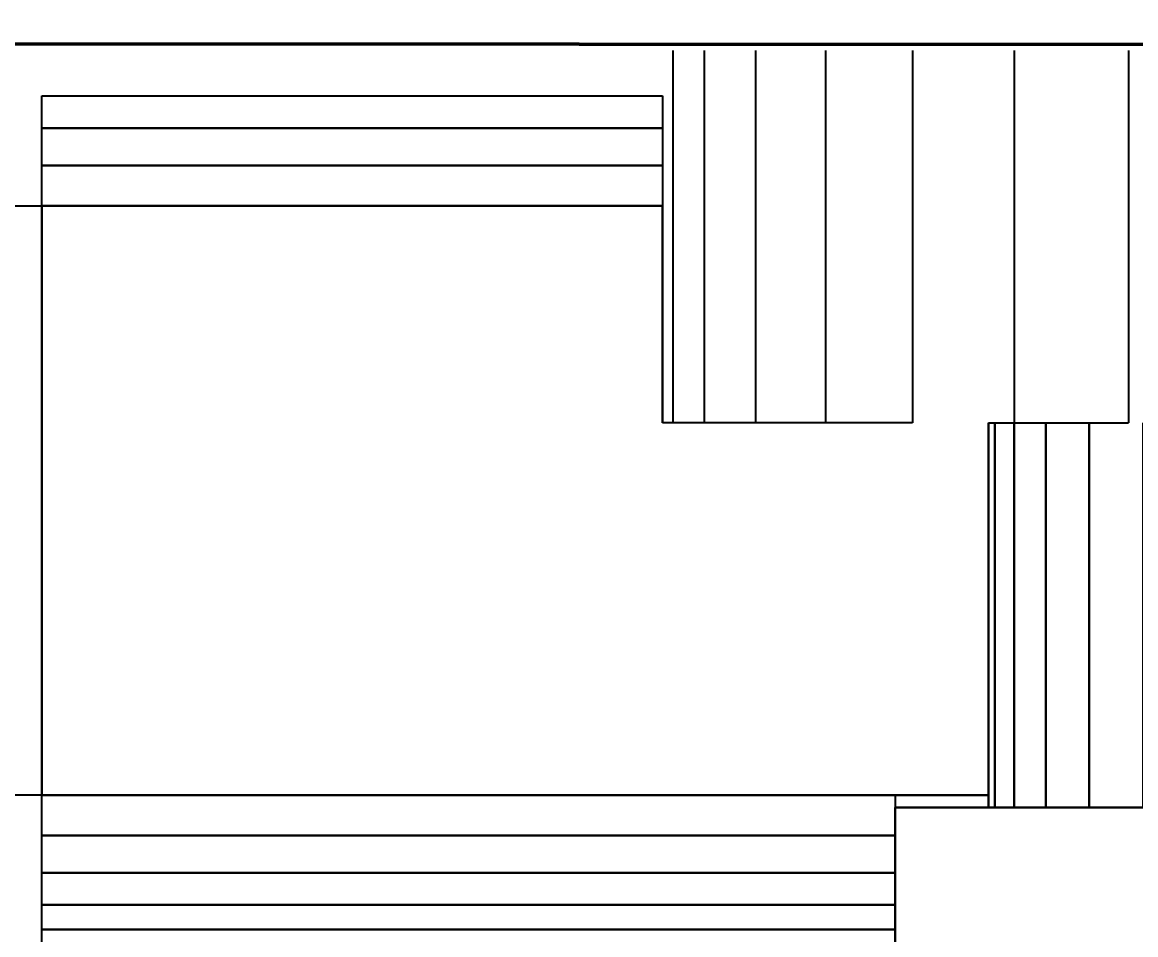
# Model space of a CAD drawing. Header units: centimetres. Extents: x -48696 to 156237, y -5617 to 29024.
# Drawn here: x -20472.637 to -20468.811, y 19745.627 to 19748.763 of the extents above; entities that cross this region are included whole.
import ezdxf

# ---------------------------------------------------------------- set-up
doc = ezdxf.new("R2010")
doc.units = ezdxf.units.CM
doc.layers.add('A0 BV', color=7, linetype='Continuous', plot=False)
doc.layers.add('Parede Baixa', color=5, linetype='Continuous', lineweight=50)
doc.layers.add('Piso', color=55, linetype='Continuous')
doc.styles.add('Valéria', font='romantic.ttf', dxfattribs={"height": 10})
doc.dimstyles.new('Cota - 50', dxfattribs={"dimtxt": 10, "dimasz": 5, "dimexe": 10, "dimexo": 20, "dimgap": 5, "dimtad": 1, "dimtxsty": 'Valéria', "dimblk": 'DOT', "dimcen": 0, "dimclrd": 12, "dimclre": 12, "dimclrt": 2, "dimazin": 2, "dimtfac": 1, "dimtix": 1, "dimtmove": 0, "dimatfit": 3, "dimldrblk": 'DOT', "dimfxl": 1, "dimarcsym": 0})

# ---------------------------------------------------------------- blocks, each defined once
blk = doc.blocks.new('_Dot')
at = {"color": 0, "linetype": 'ByBlock', "lineweight": -2}
blk.add_line((-0.5, 0), (-1, 0), dxfattribs=at)
at = {"color": 0, "linetype": 'ByBlock', "const_width": 0.5}
blk.add_lwpolyline([(-0.25, 0, 1), (0.25, 0, 1)], format="xyb", close=True, dxfattribs=at)
blk = doc.blocks.new('*D1194')
at = {"layer": 'A0 BV', "color": 12, "lineweight": -2, "transparency": 16777216}
for p, q in [((-20598.9, 19728.7635), (-20598.9, 19707.3169)), ((-20358.9, 19728.6235), (-20358.9, 19707.3169)), ((-20593.9, 19717.3169), (-20363.9, 19717.3169))]:
    blk.add_line(p, q, dxfattribs=at)
at = {"layer": 'Defpoints', "color": 0, "transparency": 16777216}
for p in [(-20598.9, 19748.7635), (-20358.9, 19748.6235), (-20358.9, 19717.3169)]:
    blk.add_point(p, dxfattribs=at)
at = {"layer": 'A0 BV', "color": 12, "lineweight": -2, "transparency": 16777216, "xscale": 5, "yscale": 5, "zscale": 5, "rotation": 180}
blk.add_blockref('_Dot', (-20598.9, 19717.3169), dxfattribs=at)
at = {"layer": 'A0 BV', "color": 12, "lineweight": -2, "transparency": 16777216, "xscale": 5, "yscale": 5, "zscale": 5}
blk.add_blockref('_Dot', (-20358.9, 19717.3169), dxfattribs=at)
at = {"layer": 'A0 BV', "color": 2, "transparency": 16777216, "insert": (-20478.9, 19727.4278), "char_height": 10, "attachment_point": 5, "style": 'Valéria'}
blk.add_mtext('240', dxfattribs=at)

msp = doc.modelspace()

# ---------------------------------------------------------------- linework, layer by layer
at = {"layer": 'Parede Baixa'}
msp.add_line((-20598.91573, 19748.7635), (-20358.86933, 19748.62349), dxfattribs=at)
at = {"layer": 'Piso'}
for p, q in [((-20470.43714, 19747.3863), (-20470.43714, 19748.13297)), ((-20469.31714, 19746.1063), (-20469.31714, 19747.3863)), ((-20469.63714, 19746.1063), (-20469.63714, 19741.34897)), ((-20469.31714, 19746.06363), (-20469.31714, 19746.1063)), ((-20469.63714, 19746.06363), (-20469.61088, 19746.06363)), ((-20469.63714, 19745.96826), (-20469.63714, 19746.06363)), ((-20469.61088, 19746.06363), (-20469.53273, 19746.06363)), ((-20469.53273, 19746.06363), (-20469.40462, 19746.06363)), ((-20469.40462, 19746.06363), (-20469.31714, 19746.06363)), ((-20469.31714, 19746.06363), (-20469.29482, 19746.06363)), ((-20469.29482, 19746.06363), (-20469.22839, 19746.06363)), ((-20469.22839, 19746.06363), (-20469.1195, 19746.06363)), ((-20469.1195, 19746.06363), (-20469.0123, 19746.06363)), ((-20469.0123, 19746.06363), (-20468.97083, 19746.06363)), ((-20468.97083, 19746.06363), (-20468.78603, 19746.06363)), ((-20469.63714, 19745.83963), (-20469.63714, 19745.96826)), ((-20469.63714, 19745.72918), (-20469.63714, 19745.83963)), ((-20469.63714, 19745.64442), (-20469.63714, 19745.72918)), ((-20469.63714, 19745.59114), (-20469.63714, 19745.64442))]:
    msp.add_line(p, q, dxfattribs=at)
for points, invisible_edges in [([(-20470.40103, 19747.3863), (-20470.40103, 19747.3863), (-20470.43714, 19748.64813), (-20470.40103, 19748.6663)], 6), ([(-20470.29357, 19747.3863), (-20470.29357, 19747.3863), (-20470.40103, 19747.3863), (-20470.29357, 19748.6663)], 4), ([(-20470.11743, 19747.3863), (-20470.11743, 19747.3863), (-20470.29357, 19747.3863), (-20470.11743, 19748.6663)], 4), ([(-20469.87692, 19747.3863), (-20469.87692, 19747.3863), (-20470.11743, 19747.3863), (-20469.87692, 19748.6663)], 4), ([(-20469.57799, 19747.3863), (-20469.57799, 19747.3863), (-20469.87692, 19747.3863), (-20469.57799, 19748.6663)], 4), ([(-20469.22839, 19747.3863), (-20469.22839, 19747.3863), (-20469.57799, 19747.3863), (-20469.22798, 19748.6663)], 6), ([(-20468.83551, 19747.3863), (-20468.83551, 19747.3863), (-20469.22839, 19747.3863), (-20468.83551, 19748.6663)], 6), ([(-20468.41026, 19747.3863), (-20468.41026, 19747.3863), (-20468.83551, 19747.3863), (-20468.41026, 19748.6663)], 6), ([(-20472.57047, 19748.51009), (-20472.57047, 19748.51009), (-20470.43714, 19748.51009), (-20472.57047, 19748.39963)], 4), ([(-20470.43714, 19748.39963), (-20470.43714, 19748.39963), (-20472.57047, 19748.39963), (-20470.43714, 19748.51009)], 4), ([(-20472.57047, 19748.39963), (-20472.57047, 19748.39963), (-20470.43714, 19748.39963), (-20472.57047, 19748.271)], 4), ([(-20470.43714, 19748.271), (-20470.43714, 19748.271), (-20472.57047, 19748.271), (-20470.43714, 19748.39963)], 4), ([(-20472.57047, 19748.271), (-20472.57047, 19748.271), (-20470.43714, 19748.271), (-20472.57047, 19748.13297)], 4), ([(-20470.43714, 19748.13297), (-20470.43714, 19748.13297), (-20472.57047, 19748.13297), (-20470.43714, 19748.271)], 4), ([(-20472.70851, 19748.13297), (-20472.70851, 19748.13297), (-20472.57047, 19748.13297), (-20472.70851, 19746.1063)], 4), ([(-20472.57047, 19746.1063), (-20472.57047, 19746.1063), (-20472.70851, 19746.1063), (-20472.57047, 19748.13297)], 4), ([(-20472.57047, 19748.13297), (-20472.57047, 19748.13297), (-20470.43714, 19748.13297), (-20472.57047, 19746.1063)], 4), ([(-20470.43714, 19747.3863), (-20470.43714, 19747.3863), (-20472.57047, 19746.1063), (-20470.43714, 19748.13297)], 6), ([(-20470.43714, 19747.3863), (-20470.43714, 19747.3863), (-20470.43714, 19748.13297), (-20470.40103, 19747.3863)], 4), ([(-20469.31714, 19746.1063), (-20469.31714, 19746.1063), (-20472.57047, 19746.1063), (-20469.31714, 19747.3863)], 4), ([(-20469.31714, 19747.3863), (-20469.31714, 19747.3863), (-20469.29482, 19747.3863), (-20469.31714, 19746.1063)], 4), ([(-20469.29482, 19746.06363), (-20469.29482, 19746.06363), (-20469.31714, 19746.1063), (-20469.29482, 19747.3863)], 6), ([(-20469.29482, 19747.3863), (-20469.29482, 19747.3863), (-20469.22839, 19747.3863), (-20469.29482, 19746.06363)], 4), ([(-20469.22839, 19746.06363), (-20469.22839, 19746.06363), (-20469.29482, 19746.06363), (-20469.22839, 19747.3863)], 4), ([(-20469.22839, 19747.3863), (-20469.22839, 19747.3863), (-20469.1195, 19747.3863), (-20469.22839, 19746.06363)], 4), ([(-20469.1195, 19746.06363), (-20469.1195, 19746.06363), (-20469.22839, 19746.06363), (-20469.1195, 19747.3863)], 4), ([(-20469.1195, 19747.3863), (-20469.1195, 19747.3863), (-20468.97083, 19747.3863), (-20469.1195, 19746.06363)], 4), ([(-20468.97083, 19746.06363), (-20468.97083, 19746.06363), (-20469.1195, 19746.06363), (-20468.97083, 19747.3863)], 6), ([(-20468.97083, 19747.3863), (-20468.97083, 19747.3863), (-20468.83551, 19747.3863), (-20468.97083, 19746.06363)], 4), ([(-20468.78603, 19746.06363), (-20468.78603, 19746.06363), (-20468.97083, 19746.06363), (-20468.78603, 19747.3863)], 4), ([(-20472.57047, 19746.1063), (-20472.57047, 19746.1063), (-20469.31714, 19746.1063), (-20472.57047, 19745.96826)], 4), ([(-20469.31714, 19746.1063), (-20469.31714, 19746.1063), (-20469.31714, 19746.06363), (-20469.63714, 19746.06363)], 13), ([(-20469.31714, 19746.06363), (-20469.31714, 19746.06363), (-20469.31714, 19746.1063), (-20469.29482, 19746.06363)], 4), ([(-20469.63714, 19745.96826), (-20469.63714, 19745.96826), (-20472.57047, 19745.96826), (-20469.63714, 19746.06363)], 4), ([(-20469.61088, 19746.06363), (-20469.61088, 19746.06363), (-20469.63714, 19746.06363), (-20469.31714, 19746.06363)], 13), ([(-20469.53273, 19746.06363), (-20469.53273, 19746.06363), (-20469.61088, 19746.06363), (-20469.31714, 19746.06363)], 13), ([(-20469.40462, 19746.06363), (-20469.40462, 19746.06363), (-20469.53273, 19746.06363), (-20469.31714, 19746.06363)], 4), ([(-20469.29482, 19746.06363), (-20469.29482, 19746.06363), (-20469.40462, 19740.62363), (-20469.31714, 19746.06363)], 6), ([(-20469.22839, 19746.06363), (-20469.22839, 19746.06363), (-20469.40462, 19740.62363), (-20469.29482, 19746.06363)], 6), ([(-20469.0123, 19746.06363), (-20469.0123, 19746.06363), (-20469.22971, 19740.62363), (-20469.1195, 19746.06363)], 6), ([(-20469.0123, 19746.06363), (-20469.0123, 19746.06363), (-20469.1195, 19746.06363), (-20468.97083, 19746.06363)], 4), ([(-20468.78603, 19746.06363), (-20468.78603, 19746.06363), (-20469.0123, 19740.62363), (-20468.97083, 19746.06363)], 6), ([(-20468.75775, 19746.06363), (-20468.75775, 19746.06363), (-20469.0123, 19740.62363), (-20468.78603, 19746.06363)], 6), ([(-20472.57047, 19745.96826), (-20472.57047, 19745.96826), (-20469.63714, 19745.96826), (-20472.57047, 19745.83963)], 4), ([(-20469.63714, 19745.83963), (-20469.63714, 19745.83963), (-20472.57047, 19745.83963), (-20469.63714, 19745.96826)], 4), ([(-20472.57047, 19745.83963), (-20472.57047, 19745.83963), (-20469.63714, 19745.83963), (-20472.57047, 19745.72918)], 4), ([(-20469.63714, 19745.72918), (-20469.63714, 19745.72918), (-20472.57047, 19745.72918), (-20469.63714, 19745.83963)], 4), ([(-20472.57047, 19745.72918), (-20472.57047, 19745.72918), (-20469.63714, 19745.72918), (-20472.57047, 19745.64442)], 4), ([(-20469.63714, 19745.64442), (-20469.63714, 19745.64442), (-20472.57047, 19745.64442), (-20469.63714, 19745.72918)], 4), ([(-20472.57047, 19745.64442), (-20472.57047, 19745.64442), (-20469.63714, 19745.64442), (-20472.57047, 19745.59114)], 4), ([(-20469.63714, 19745.59114), (-20469.63714, 19745.59114), (-20472.57047, 19745.59114), (-20469.63714, 19745.64442)], 6)]:
    msp.add_3dface(points, dxfattribs=dict(at, invisible_edges=invisible_edges))

# ---------------------------------------------------------------- dimensions: what is measured, and where the dimension line sits
at = {"layer": 'A0 BV'}
dim = msp.add_linear_dim(base=(-20358.9, 19717.3169), p1=(-20598.89995, 19748.76349), p2=(-20358.9, 19748.62351), dimstyle='Cota - 50', dxfattribs=at)
dim.commit()
dim.dimension.update_dxf_attribs({"geometry": '*D1194', "text_midpoint": (-20478.89997, 19727.42785)})

doc.saveas('drawing.dxf')
